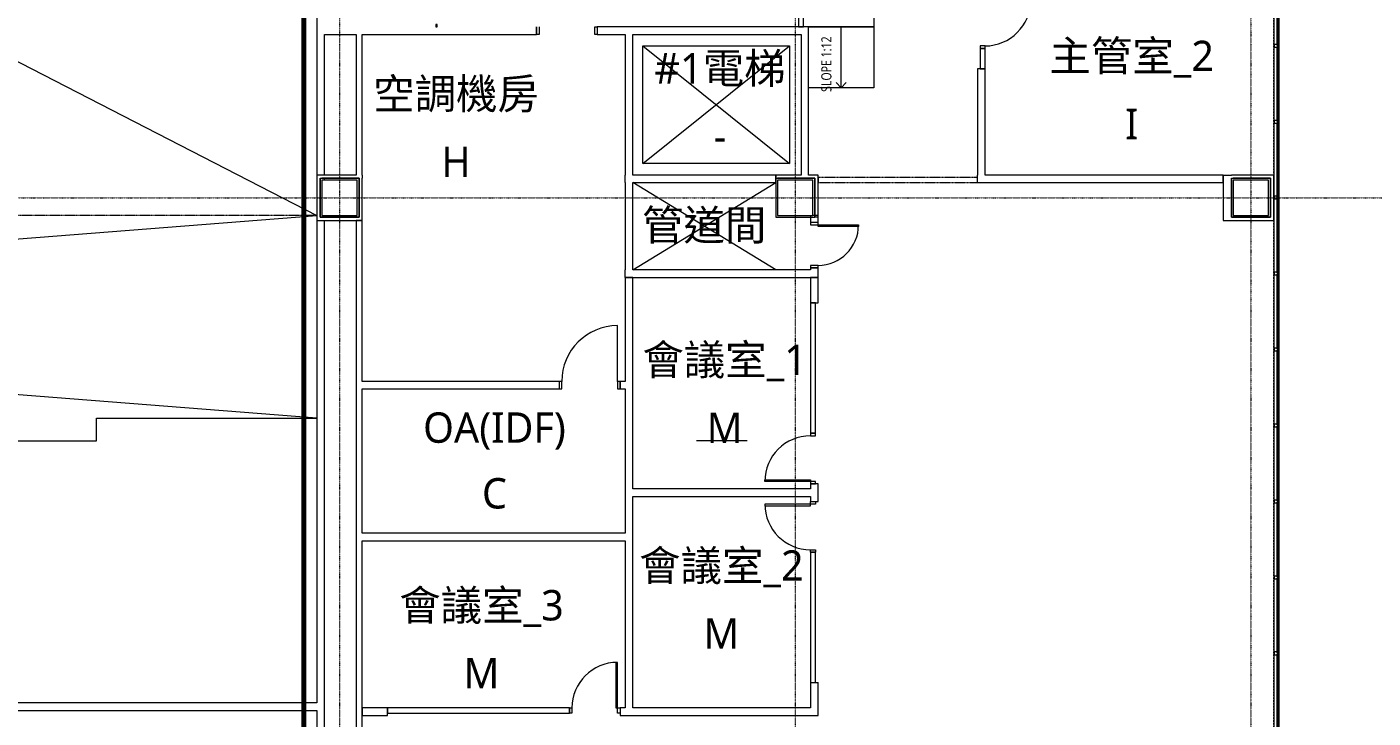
# Model space of a CAD drawing. Extents: x -181672 to 290600, y -29000 to 395522.
# Drawn here: x 237426 to 264013, y 49725 to 63375 of the extents above; entities that cross this region are included whole.
import ezdxf
from ezdxf.enums import TextEntityAlignment as Align

# ---------------------------------------------------------------- set-up
doc = ezdxf.new("R2010")
doc.units = 0
doc.header["$LTSCALE"] = 10
for name, pattern in [('H12PL2$0$HIDDEN', [0.375, 0.25, -0.125]), ('H12PL2$0$JJP_三點線', [0.9, 0.3, -0.15, 0, -0.15, 0, -0.15, 0, -0.15]), ('H12PL2$0$TAI_虛線', [5.644, 2.822, -2.822]), ('XFM7P20PCW$0$中心', [29.999999, 12, -6, 6, -6])]:
    doc.linetypes.add(name, pattern=pattern)
for name, color, linetype in [('H12PL2$0$A-OBJE-2D', 252, 'Continuous'), ('H12PL2$0$A-OBJE-FURNITURE.2D', 252, 'Continuous'), ('H12PL2$0$A-OBJE-TOIL.3D', 252, 'Continuous'), ('H12PL2$0$A-TEXT', 252, 'Continuous'), ('H12PL2$0$A-WALL-IN', 252, 'Continuous'), ('H12PL2$0$A-WINDOW', 252, 'Continuous'), ('H12PL2$0$A-ZONE', 252, 'Continuous'), ('H12PL2$0$Door', 252, 'Continuous'), ('H12PL2$0$S-COL', 252, 'Continuous'), ('H12PL2$0$S-GRID', 252, 'Continuous')]:
    doc.layers.add(name, color=color, linetype=linetype)
doc.styles.add('H12PL2$0$Standard', font='', dxfattribs={"width": 0.8})
doc.styles.get('H12PL2$0$Standard').set_extended_font_data('Microsoft JhengHei')

# ---------------------------------------------------------------- blocks, each defined once
blk = doc.blocks.new('H12PL2')
at = {"layer": 'H12PL2$0$A-OBJE-2D', "lineweight": 0}
for p, q in [((192000, 85950), (243150, 59650)), ((250540, 63225), (251890, 63225)), ((249590, 60675), (252490, 63000)), ((249590, 63000), (252490, 60675)), ((249590, 60675), (249590, 63000)), ((249590, 63000), (252490, 63000)), ((252490, 63000), (252490, 60675)), ((253507.5, 62175), (253407.5, 62275)), ((253507.5, 62175), (253607.5, 62275)), ((252490, 60675), (249590, 60675)), ((249390, 58575), (252215, 60300)), ((252215, 58575), (249390, 60300)), ((192000, 55650), (243150, 59650)), ((243150, 55650), (192000, 59650))]:
    blk.add_line(p, q, dxfattribs=at)
for points in [[(192000, 85950), (192000, 55200), (238800, 55200), (238800, 55650), (243150, 55650)], [(252865, 66375), (254150, 66375), (254150, 63375), (252865, 63375)]]:
    blk.add_lwpolyline(points, dxfattribs=at)
blk.add_lwpolyline([(252865, 63375), (254150, 63375), (254150, 62175), (252865, 62175)], close=True, dxfattribs=at)
at = {"layer": 'H12PL2$0$A-OBJE-2D', "lineweight": 0, "flags": 128}
blk.add_lwpolyline([(253507.5, 62175), (253507.5, 63375)], dxfattribs=at)
at = {"layer": 'H12PL2$0$A-OBJE-2D', "linetype": 'H12PL2$0$HIDDEN', "lineweight": 0}
blk.add_lwpolyline([(243150, 59650), (192000, 59650)], dxfattribs=at)
at = {"layer": 'H12PL2$0$A-OBJE-FURNITURE.2D', "lineweight": 0}
blk.add_line((251652.47, 55200.52), (250652.47, 55200.52), dxfattribs=at)
at = {"layer": 'H12PL2$0$A-OBJE-TOIL.3D', "lineweight": 0, "flags": 128}
blk.add_lwpolyline([(245525, 63425), (245500, 63425), (245500, 63375), (245525, 63375)], close=True, dxfattribs=at)
at = {"layer": 'H12PL2$0$A-WALL-IN', "lineweight": 0}
for p, q in [((247490, 63375), (247490, 63225)), ((248690, 63375), (248690, 63225)), ((256350, 62950), (256250, 62950)), ((253050, 59515), (252900, 59515)), ((253050, 58615), (252900, 58615)), ((247940, 56375), (247940, 56225)), ((249140, 56375), (249140, 56225)), ((252900, 55350), (253000, 55350)), ((252900, 54350), (253000, 54350)), ((252900, 54000), (253000, 54000)), ((252900, 53000), (253000, 53000)), ((248140, 49925), (248140, 49825)), ((249140, 49925), (249140, 49825))]:
    blk.add_line(p, q, dxfattribs=at)
at = {"layer": 'H12PL2$0$A-WALL-IN', "lineweight": 0, "flags": 128}
for points in [[(243150, 75375), (243150, 60490)], [(252665, 65025), (252665, 63375)], [(252765, 63375), (252765, 65025)], [(252715, 63375), (248690, 63375)], [(252665, 63375), (252765, 63375)], [(252865, 63375), (252715, 63375)], [(252865, 60450), (252865, 63375)], [(243300, 60490), (243300, 63225)], [(243300, 63225), (243928, 63225)], [(243928, 63225), (243928, 60450)], [(244050, 60450), (244050, 63225)], [(244050, 63225), (247490, 63225)], [(248690, 63225), (249240, 63225)], [(249240, 63225), (249240, 60450)], [(249390, 60450), (249390, 63225)], [(249390, 63225), (252715, 63225)], [(252715, 63225), (252715, 60450)], [(256250, 62950), (256250, 62550)], [(256350, 62550), (256350, 62950)], [(256200, 62550), (256200, 60450)], [(256350, 62550), (256200, 62550)], [(256250, 62550), (256350, 62550)], [(256350, 60450), (256350, 62550)], [(243150, 60490), (243150, 59700)], [(243150, 60450), (243150, 60385)], [(243928, 60450), (243150, 60450)], [(243150, 60385), (243150, 59550)], [(243215, 59615), (243215, 60385)], [(243215, 60385), (243985, 60385)], [(243215, 60385), (243250, 60385)], [(243215, 60385), (243215, 59615)], [(243950, 60385), (243250, 60385)], [(243300, 60450), (243300, 60490)], [(243300, 60350), (243300, 60385)], [(243985, 60385), (243950, 60385)], [(243985, 60385), (243985, 59615)], [(243985, 59650), (243985, 60385)], [(244050, 60450), (244050, 60385)], [(244050, 59615), (244050, 60385)], [(249240, 60300), (249240, 60450)], [(252215, 60450), (249390, 60450)], [(252215, 60300), (252215, 60450)], [(252715, 60450), (252215, 60450)], [(252215, 60450), (252215, 60385)], [(252215, 60385), (252985, 60385)], [(252215, 60385), (252250, 60385)], [(252215, 60385), (252215, 59615)], [(252950, 60385), (252250, 60385)], [(252985, 60450), (252865, 60450)], [(252985, 60385), (252950, 60385)], [(253050, 60450), (252985, 60450)], [(252985, 60385), (252985, 59615)], [(252985, 59650), (252985, 60385)], [(253050, 59615), (253050, 60450)], [(256200, 60300), (256200, 60450)], [(261050, 60450), (256350, 60450)], [(261050, 60300), (261050, 60450)], [(261050, 60450), (261215, 60450)], [(261050, 60450), (261050, 59550)], [(261985, 60450), (261215, 60450)], [(261215, 59615), (261215, 60385)], [(261215, 60385), (261985, 60385)], [(261215, 60385), (261250, 60385)], [(261215, 60385), (261215, 59615)], [(261950, 60385), (261250, 60385)], [(261985, 60385), (261950, 60385)], [(262050, 60450), (261985, 60450)], [(261985, 60385), (261985, 59615)], [(261985, 59650), (261985, 60385)], [(262050, 59615), (262050, 60450)], [(249240, 60300), (249240, 58575)], [(249390, 58575), (249390, 60300)], [(249390, 60300), (252215, 60300)], [(256200, 60300), (261050, 60300)], [(243985, 59615), (243215, 59615)], [(243215, 59615), (243250, 59615)], [(243250, 59615), (243985, 59615)], [(243300, 59615), (243300, 59650)], [(243985, 59615), (243985, 59650)], [(244050, 59550), (244050, 59615)], [(252215, 59615), (252250, 59615)], [(252250, 59615), (252985, 59615)], [(252900, 59650), (252900, 59515)], [(253050, 59650), (252950, 59650)], [(252985, 59615), (252985, 59650)], [(253050, 59615), (252985, 59615)], [(253050, 59515), (253050, 59650)], [(261985, 59615), (261215, 59615)], [(261215, 59615), (261250, 59615)], [(261250, 59615), (261985, 59615)], [(261985, 59615), (261985, 59650)], [(262050, 59550), (262050, 59615)], [(243150, 59550), (243150, 50025)], [(243150, 59550), (243215, 59550)], [(243215, 59550), (244050, 59550)], [(243300, 45450), (243300, 59550)], [(243928, 59550), (243928, 45450)], [(244050, 59550), (243928, 59550)], [(244050, 56375), (244050, 59550)], [(261050, 59550), (261215, 59550)], [(261215, 59550), (262050, 59550)], [(249240, 58425), (249240, 58575)], [(252900, 58575), (249390, 58575)], [(252900, 58615), (252900, 58575)], [(253050, 58575), (253050, 58615)], [(253050, 58425), (253050, 58575)], [(249240, 58425), (249240, 56375)], [(249390, 58425), (249240, 58425)], [(249240, 58425), (253050, 58425)], [(249390, 54250), (249390, 58425)], [(253050, 58425), (252900, 58425)], [(252900, 58425), (252900, 57925)], [(253050, 57925), (253050, 58425)], [(252900, 57925), (253050, 57925)], [(252900, 57925), (252900, 55350)], [(253000, 57925), (252900, 57925)], [(253000, 55350), (253000, 57925)], [(247940, 56375), (244050, 56375)], [(249240, 56375), (249140, 56375)], [(244050, 56225), (247940, 56225)], [(244050, 53375), (244050, 56225)], [(249140, 56225), (249240, 56225)], [(249240, 56225), (249240, 53375)], [(252900, 54250), (249390, 54250)], [(252900, 54350), (252900, 54250)], [(253050, 54350), (252900, 54350)], [(253050, 54000), (253050, 54350)], [(249390, 49925), (249390, 54100)], [(249390, 54100), (252900, 54100)], [(252900, 54100), (252900, 54000)], [(252900, 54000), (253050, 54000)], [(249240, 53375), (244050, 53375)], [(244050, 53225), (249240, 53225)], [(244050, 45450), (244050, 53225)], [(249240, 53225), (249240, 49925)], [(252900, 53000), (252900, 50425)], [(253000, 50425), (253000, 53000)], [(252900, 50425), (253050, 50425)], [(252900, 50425), (252900, 49925)], [(252900, 50425), (253000, 50425)], [(253050, 49925), (253050, 50425)], [(243150, 50025), (235500, 50025)], [(235650, 49875), (243150, 49875)], [(243150, 49875), (243150, 44325)], [(244550, 49925), (244050, 49925)], [(244050, 49925), (244050, 49775)], [(244050, 49775), (244550, 49775)], [(248140, 49925), (244550, 49925)], [(244550, 49925), (244550, 49825)], [(244550, 49775), (244550, 49925)], [(244550, 49825), (248140, 49825)], [(249240, 49925), (249140, 49925)], [(249140, 49925), (249140, 49775)], [(249140, 49775), (253050, 49775)], [(252900, 49925), (249390, 49925)], [(253050, 49775), (253050, 49925)]]:
    blk.add_lwpolyline(points, dxfattribs=at)
at = {"layer": 'H12PL2$0$A-WALL-IN', "linetype": 'H12PL2$0$HIDDEN', "lineweight": 0, "flags": 128}
for points in [[(256200, 60400), (253050, 60400)], [(253050, 60400), (253050, 60300)], [(256200, 60300), (256200, 60400)], [(253050, 60300), (256200, 60300)]]:
    blk.add_lwpolyline(points, dxfattribs=at)
at = {"layer": 'H12PL2$0$A-WINDOW', "lineweight": 0}
for p, q in [((262060, 63030), (262060, 62970)), ((262130, 63030), (262060, 63030)), ((262130, 63030), (262130, 62970)), ((262130, 62970), (262060, 62970)), ((262060, 61530), (262060, 61470)), ((262130, 61530), (262060, 61530)), ((262130, 61470), (262060, 61470)), ((262130, 61530), (262130, 61470)), ((262060, 60030), (262060, 59970)), ((262130, 60030), (262060, 60030)), ((262130, 59970), (262060, 59970)), ((262130, 60030), (262130, 59970)), ((262060, 58530), (262060, 58470)), ((262130, 58530), (262060, 58530)), ((262130, 58530), (262130, 58470)), ((262130, 58470), (262060, 58470)), ((262060, 57030), (262060, 56970)), ((262130, 57030), (262060, 57030)), ((262130, 56970), (262060, 56970)), ((262130, 57030), (262130, 56970)), ((262060, 55530), (262060, 55470)), ((262130, 55530), (262060, 55530)), ((262130, 55470), (262060, 55470)), ((262130, 55530), (262130, 55470)), ((262060, 54030), (262060, 53970)), ((262130, 54030), (262060, 54030)), ((262130, 54030), (262130, 53970)), ((262130, 53970), (262060, 53970)), ((262060, 52530), (262060, 52470)), ((262130, 52530), (262060, 52530)), ((262130, 52470), (262060, 52470)), ((262130, 52530), (262130, 52470)), ((262060, 51030), (262060, 50970)), ((262130, 51030), (262060, 51030)), ((262130, 50970), (262060, 50970)), ((262130, 51030), (262130, 50970))]:
    blk.add_line(p, q, dxfattribs=at)
at = {"layer": 'H12PL2$0$A-WINDOW', "linetype": 'H12PL2$0$TAI_虛線', "lineweight": 0, "flags": 128}
for points in [[(262050, 30520), (262050, 31500), (262050, 33000), (262050, 34500), (262050, 36000), (262050, 37500), (262050, 39000), (262050, 40500), (262050, 42000), (262050, 43500), (262050, 45000), (262050, 46500), (262050, 48000), (262050, 49500), (262050, 51000), (262050, 52500), (262050, 54000), (262050, 55500), (262050, 57000), (262050, 58500), (262050, 60000), (262050, 61500), (262050, 63000), (262050, 64500), (262050, 66000), (262050, 67500), (262050, 69000), (262050, 70500), (262050, 72000), (262050, 73500), (262050, 75000), (262050, 76500), (262050, 78000), (262050, 79500), (262050, 81000), (262050, 82500), (262050, 84000), (262050, 85500), (262050, 87000), (262050, 88500), (262050, 90000), (262050, 90450)], [(262150, 30520), (262150, 31500), (262150, 33000), (262150, 34500), (262150, 36000), (262150, 37500), (262150, 39000), (262150, 40500), (262150, 42000), (262150, 43500), (262150, 45000), (262150, 46500), (262150, 48000), (262150, 49500), (262150, 51000), (262150, 52500), (262150, 54000), (262150, 55500), (262150, 57000), (262150, 58500), (262150, 60000), (262150, 61500), (262150, 63000), (262150, 64500), (262150, 66000), (262150, 67500), (262150, 69000), (262150, 70500), (262150, 72000), (262150, 73500), (262150, 75000), (262150, 76500), (262150, 78000), (262150, 79500), (262150, 81000), (262150, 82500), (262150, 84000), (262150, 85500), (262150, 87000), (262150, 88500), (262150, 90000), (262150, 90550)]]:
    blk.add_lwpolyline(points, dxfattribs=at)
at = {"layer": 'H12PL2$0$A-WINDOW', "lineweight": 0, "flags": 128}
for points in [[(262050, 76500), (262050, 75000), (262050, 73500), (262050, 72000), (262050, 70500), (262050, 69000), (262050, 67500), (262050, 66000), (262050, 64500), (262050, 63000), (262050, 61500), (262050, 60000), (262050, 58500), (262050, 57000), (262050, 55500), (262050, 54000), (262050, 52500), (262050, 51000), (262050, 49500)], [(262140, 49500), (262140, 51000), (262140, 52500), (262140, 54000), (262140, 55500), (262140, 57000), (262140, 58500), (262140, 60000), (262140, 61500), (262140, 63000), (262140, 64500), (262140, 66000), (262140, 67500), (262140, 69000), (262140, 70500), (262140, 72000), (262140, 73500), (262140, 75000), (262140, 76500)], [(262150, 76500), (262150, 75000), (262150, 73500), (262150, 72000), (262150, 70500), (262150, 69000), (262150, 67500), (262150, 66000), (262150, 64500), (262150, 63000), (262150, 61500), (262150, 60000), (262150, 58500), (262150, 57000), (262150, 55500), (262150, 54000), (262150, 52500), (262150, 51000), (262150, 49500)], [(262120, 63030), (262120, 64470)], [(262120, 61530), (262120, 62970)], [(262120, 60030), (262120, 61470)], [(262120, 58530), (262120, 59970)], [(262120, 57030), (262120, 58470)], [(262120, 55530), (262120, 56970)], [(262120, 54030), (262120, 55470)], [(262120, 52530), (262120, 53970)], [(262120, 51030), (262120, 52470)], [(262120, 49530), (262120, 50970)]]:
    blk.add_lwpolyline(points, dxfattribs=at)
for points in [[(262140, 63010), (262120, 63010), (262120, 64490), (262140, 64490)], [(262140, 61510), (262120, 61510), (262120, 62990), (262140, 62990)], [(262140, 60010), (262120, 60010), (262120, 61490), (262140, 61490)], [(262140, 58510), (262120, 58510), (262120, 59990), (262140, 59990)], [(262140, 57010), (262120, 57010), (262120, 58490), (262140, 58490)], [(262140, 55510), (262120, 55510), (262120, 56990), (262140, 56990)], [(262140, 54010), (262120, 54010), (262120, 55490), (262140, 55490)], [(262140, 52510), (262120, 52510), (262120, 53990), (262140, 53990)], [(262140, 51010), (262120, 51010), (262120, 52490), (262140, 52490)], [(262140, 49510), (262120, 49510), (262120, 50990), (262140, 50990)]]:
    blk.add_lwpolyline(points, close=True, dxfattribs=at)
at = {"layer": 'H12PL2$0$Door', "lineweight": 0}
for p, q in [((247490, 63225), (247490, 63375)), ((247490, 63375), (247490, 63225)), ((247490, 63375), (247490, 63225)), ((247540, 63375), (247540, 63225)), ((248640, 63225), (248640, 63375)), ((248640, 63375), (248690, 63375)), ((248690, 63375), (248690, 63225)), ((248690, 63375), (248690, 63225)), ((248690, 63375), (248690, 63225)), ((247540, 63225), (247490, 63225)), ((248690, 63225), (248640, 63225)), ((256350, 63000), (256250, 63000)), ((256250, 63000), (256250, 62950)), ((256250, 62950), (256350, 62950)), ((256350, 62950), (256350, 63000)), ((253050, 59515), (252900, 59515)), ((252900, 59515), (252900, 59465)), ((252900, 59465), (253050, 59465)), ((253050, 59465), (253050, 59515)), ((253050, 59465), (253850, 59465)), ((253050, 59435), (253050, 59465)), ((253850, 59435), (253050, 59435)), ((253850, 59465), (253850, 59435)), ((253050, 58665), (252900, 58665)), ((252900, 58665), (252900, 58615)), ((252900, 58615), (253050, 58615)), ((253050, 58615), (253050, 58665)), ((249090, 56375), (249090, 57475)), ((247990, 56375), (247940, 56375)), ((247940, 56375), (247940, 56225)), ((247940, 56375), (247940, 56225)), ((247940, 56375), (247940, 56225)), ((247990, 56225), (247990, 56375)), ((249140, 56375), (249090, 56375)), ((249090, 56375), (249090, 56225)), ((249140, 56225), (249140, 56375)), ((249140, 56375), (249140, 56225)), ((249140, 56375), (249140, 56225)), ((247940, 56225), (247990, 56225)), ((249090, 56225), (249140, 56225)), ((252900, 55350), (252900, 55300)), ((253000, 55350), (252900, 55350)), ((253000, 55300), (253000, 55350)), ((252900, 55300), (253000, 55300)), ((252000, 54400), (252000, 54430)), ((252000, 54430), (252900, 54430)), ((252900, 54400), (252000, 54400)), ((252900, 54430), (252900, 54400)), ((252900, 54400), (252900, 54350)), ((253000, 54400), (252900, 54400)), ((252900, 54350), (253000, 54350)), ((253000, 54350), (253000, 54400)), ((252900, 53950), (252900, 54000)), ((252900, 54000), (253000, 54000)), ((253000, 54000), (253000, 53950)), ((252900, 53950), (252000, 53950)), ((252000, 53950), (252000, 53920)), ((252000, 53920), (252900, 53920)), ((252900, 53920), (252900, 53950)), ((253000, 53950), (252900, 53950)), ((252900, 53000), (252900, 53050)), ((252900, 53050), (253000, 53050)), ((253000, 53000), (252900, 53000)), ((253000, 53050), (253000, 53000)), ((249090, 50825), (249060, 50825)), ((249060, 50825), (249060, 49925)), ((249090, 49925), (249090, 50825)), ((248140, 49925), (248190, 49925)), ((248140, 49825), (248140, 49925)), ((248190, 49825), (248140, 49825)), ((248190, 49925), (248190, 49825)), ((249060, 49925), (249090, 49925)), ((249090, 49925), (249140, 49925)), ((249090, 49825), (249090, 49925)), ((249140, 49825), (249090, 49825)), ((249140, 49925), (249140, 49825))]:
    blk.add_line(p, q, dxfattribs=at)
for centre, radius, start, end in [((256350, 63900), 900, 270, 0), ((253050, 59465), 800, 270, 0), ((249090, 56375), 1100, 90, 180), ((252900, 54400), 900, 90, 180), ((252900, 53950), 900, 180, 270), ((249090, 49925), 900, 90, 180)]:
    blk.add_arc(centre, radius, start, end, dxfattribs=at)
at = {"layer": 'H12PL2$0$S-COL', "lineweight": 0, "flags": 128}
for points in [[(243250, 59650), (243950, 59650), (243950, 60350), (243250, 60350)], [(252250, 59650), (252950, 59650), (252950, 60350), (252250, 60350)], [(261250, 59650), (261950, 59650), (261950, 60350), (261250, 60350)]]:
    blk.add_lwpolyline(points, close=True, dxfattribs=at)
at = {"layer": 'H12PL2$0$S-GRID', "linetype": 'H12PL2$0$JJP_三點線', "lineweight": 0}
for p, q in [((243600, 128250), (243600, -28000)), ((252600, 128250), (252600, -28000)), ((261600, 128250), (261600, -28000)), ((-29000, 60000), (289600, 60000))]:
    blk.add_line(p, q, dxfattribs=at)
at = {"layer": 'H12PL2$0$A-TEXT', "linetype": 'Continuous', "lineweight": 0, "insert": (253114.93, 62091.75), "char_height": 200, "attachment_point": 1, "rotation": 90, "style": 'H12PL2$0$Standard'}
blk.add_mtext('\\A1;SLOPE 1:12', dxfattribs=at)
at = {"layer": 'H12PL2$0$A-ZONE', "style": 'H12PL2$0$Standard'}
for s, p in [('主管室_2', (259246.03, 63102.27)), ('#1電梯', (251115, 62857.06)), ('空調機房', (245900.71, 62355.08)), ('I', (259246.03, 61758.1)), ('-', (251115, 61516.69)), ('H', (245900.71, 61013.19)), ('管道間', (250802.5, 59760.05)), ('會議室_1', (251205.77, 57102.27)), ('OA(IDF)', (246659.43, 55761.62)), ('M', (251205.77, 55758.1)), ('C', (246659.43, 54464.33)), ('會議室_2', (251141.63, 53037.61)), ('會議室_3', (246403.59, 52253.48)), ('M', (251141.63, 51693.44)), ('M', (246403.59, 50909.31))]:
    blk.add_text(s, height=600, dxfattribs=at).set_placement(p, align=Align.TOP_CENTER)
blk = doc.blocks.new('XFM7P20PCW')
at = {"color": 1, "linetype": 'XFM7P20PCW$0$中心', "ltscale": 200, "const_width": 100}
blk.add_lwpolyline([(176047.39483, 88731), (242893.75, 89758), (242893.75, 566.5), (176047.39483, -460.5)], close=True, dxfattribs=at)

msp = doc.modelspace()

# ---------------------------------------------------------------- block references
for name in ['XFM7P20PCW', 'H12PL2']:
    msp.add_blockref(name, (0, 0))

doc.saveas('drawing.dxf')
